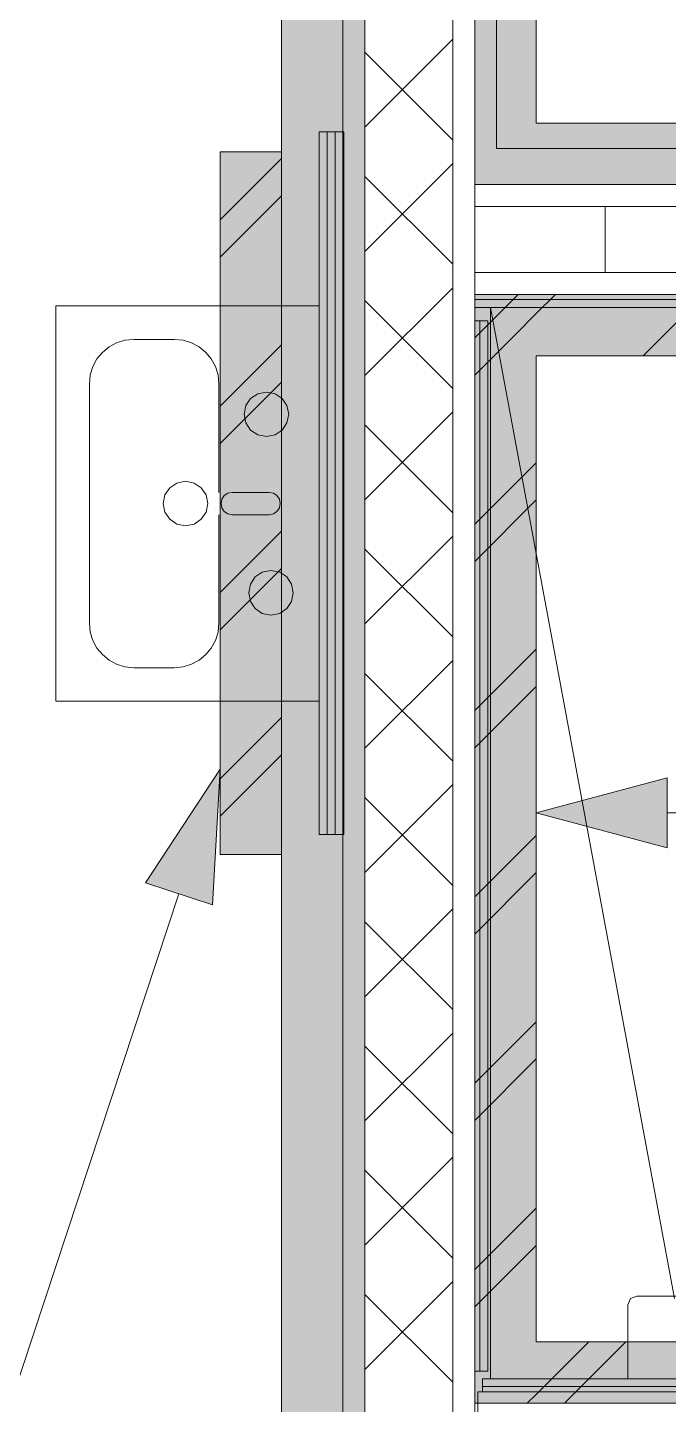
# Model space of a CAD drawing. Header units: millimetres. Extents: x -546 to 1681, y -650 to 1730.
# Drawn here: x 646.6 to 653.9, y 422.15 to 437.83 of the extents above; entities that cross this region are included whole.
import ezdxf

# ---------------------------------------------------------------- set-up
doc = ezdxf.new("R2010")
doc.units = ezdxf.units.MM

msp = doc.modelspace()

# ---------------------------------------------------------------- hatches: boundary and pattern name
at = {"true_color": 0xf1d696}
h = msp.add_hatch(color=41, dxfattribs=at)
h.dxf.hatch_style = 2
h.paths.add_polyline_path([(649.49, 461.061), (650.19, 461.061), (650.19, 421.552), (649.49, 421.554)])
h = msp.add_hatch(color=41, dxfattribs=at)
h.dxf.hatch_style = 2
h.paths.add_polyline_path([(652.39, 436.741), (651.69, 436.741), (651.69, 461.065), (652.39, 461.065)])
h = msp.add_hatch(color=7)
h.dxf.hatch_style = 2
h.paths.add_polyline_path([(650.44, 441.941), (650.44, 420.891), (650.19, 420.891), (650.19, 441.941)])
h = msp.add_hatch(color=41, dxfattribs=at)
h.dxf.hatch_style = 2
h.paths.add_polyline_path([(652.39, 436.741), (652.39, 436.041), (651.69, 436.041)])
h = msp.add_hatch(color=41, dxfattribs=at)
h.dxf.hatch_style = 2
h.paths.add_polyline_path([(651.69, 436.741), (652.39, 436.741), (651.69, 436.041)])
h = msp.add_hatch(color=41, dxfattribs=at)
h.dxf.hatch_style = 2
h.paths.add_polyline_path([(662.486, 436.741), (662.486, 436.041), (652.39, 436.041), (652.39, 436.741)])
at = {"true_color": 0xfd8379}
h = msp.add_hatch(color=11, dxfattribs=at)
h.dxf.hatch_style = 2
h.paths.add_polyline_path([(648.79, 436.413), (649.49, 436.413), (649.49, 428.413), (648.79, 428.413)])
at = {"true_color": 0xcccccc}
h = msp.add_hatch(color=254, dxfattribs=at)
h.dxf.hatch_style = 2
h.paths.add_polyline_path([(652.39, 434.091), (651.69, 434.091), (651.69, 434.791)])
h = msp.add_hatch(color=254, dxfattribs=at)
h.dxf.hatch_style = 2
h.paths.add_polyline_path([(652.39, 434.791), (652.39, 434.091), (651.69, 434.791)])
h = msp.add_hatch(color=254, dxfattribs=at)
h.dxf.hatch_style = 2
h.paths.add_polyline_path([(652.39, 434.091), (652.39, 434.791), (662.486, 434.791), (662.486, 434.091)])
h = msp.add_hatch(color=254, dxfattribs=at)
h.dxf.hatch_style = 2
h.paths.add_polyline_path([(652.39, 422.866), (651.69, 422.866), (651.69, 434.091), (652.39, 434.091)])
at = {"true_color": 0x0077b0}
h = msp.add_hatch(color=144, dxfattribs=at)
h.dxf.hatch_style = 2
h.paths.add_polyline_path([(648.79, 429.384), (648.702, 427.841), (647.942, 428.092)])
h = msp.add_hatch(color=144, dxfattribs=at)
h.dxf.hatch_style = 2
h.paths.add_polyline_path([(652.39, 428.888), (653.883, 429.288), (653.883, 428.488)])
at = {"true_color": 0xcccccc}
h = msp.add_hatch(color=254, dxfattribs=at)
h.dxf.hatch_style = 2
h.paths.add_polyline_path([(652.39, 422.866), (652.39, 422.166), (651.69, 422.166)])
h = msp.add_hatch(color=254, dxfattribs=at)
h.dxf.hatch_style = 2
h.paths.add_polyline_path([(651.69, 422.866), (652.39, 422.866), (651.69, 422.166)])
h = msp.add_hatch(color=254, dxfattribs=at)
h.dxf.hatch_style = 2
h.paths.add_polyline_path([(652.39, 422.166), (652.39, 422.866), (663.669, 422.866), (663.669, 422.166)])

# ---------------------------------------------------------------- linework, layer by layer
at = {"color": 7, "lineweight": 0}
for points in [[(650.19, 421.552), (650.19, 461.761)], [(651.69, 461.765), (651.69, 436.041)], [(649.49, 461.061), (649.49, 421.554)], [(652.39, 436.741), (652.39, 461.065)], [(650.19, 441.941), (650.19, 420.891)], [(650.44, 420.891), (650.44, 441.941)], [(651.44, 420.891), (651.44, 441.941)], [(651.69, 420.891), (651.69, 441.941)], [(663.186, 436.741), (652.39, 436.741)], [(650.2, 436.641), (649.92, 436.641)], [(649.92, 436.641), (649.92, 428.641)], [(650.01, 436.641), (650.01, 428.641)], [(650.1, 436.641), (650.1, 428.641)], [(650.2, 428.641), (650.2, 436.641)], [(648.79, 436.413), (648.79, 428.413)], [(649.49, 436.413), (648.79, 436.413)], [(648.79, 435.638), (649.49, 436.338)], [(649.49, 428.413), (649.49, 436.413)], [(662.486, 436.041), (651.69, 436.041)], [(651.69, 436.041), (652.39, 436.041)], [(652.39, 436.041), (662.486, 436.041)], [(648.79, 435.214), (649.49, 435.914)], [(651.69, 435.791), (662.486, 435.791)], [(653.177, 435.041), (653.177, 435.791)], [(651.69, 435.041), (662.486, 435.041)], [(651.69, 434.791), (662.486, 434.791)], [(651.69, 434.791), (651.69, 434.091)], [(662.486, 434.791), (651.69, 434.791)], [(651.69, 434.731), (662.486, 434.731)], [(651.938, 434.543), (652.186, 434.791)], [(652.39, 434.571), (652.611, 434.791)], [(653.608, 434.091), (654.308, 434.791)], [(649.92, 434.659), (646.92, 434.659)], [(646.92, 434.659), (646.92, 430.159)], [(649.92, 434.659), (646.92, 434.659)], [(646.92, 434.659), (646.92, 430.159)], [(651.69, 434.641), (662.486, 434.641)], [(651.69, 434.295), (651.938, 434.543)], [(651.87, 434.641), (651.87, 422.446)], [(652.15, 434.331), (652.39, 434.571)], [(651.84, 434.491), (651.69, 434.491)], [(651.75, 422.531), (651.75, 434.491)], [(651.84, 422.531), (651.84, 434.491)], [(647.301, 433.77), (647.311, 433.873), (647.341, 433.968), (647.388, 434.055), (647.45, 434.13), (647.525, 434.192), (647.611, 434.239), (647.706, 434.268), (647.809, 434.278)], [(648.269, 434.278), (647.809, 434.278)], [(648.269, 434.278), (648.371, 434.268), (648.466, 434.239), (648.553, 434.192), (648.628, 434.13), (648.69, 434.055), (648.737, 433.968), (648.767, 433.873), (648.777, 433.77)], [(651.911, 434.091), (652.15, 434.331)], [(648.79, 433.517), (649.49, 434.217)], [(651.69, 433.871), (651.911, 434.091)], [(651.69, 434.091), (651.69, 422.166)], [(652.39, 434.091), (662.486, 434.091)], [(652.39, 422.866), (652.39, 434.091)], [(647.301, 433.77), (647.301, 431.048)], [(648.777, 432.536), (648.777, 433.77)], [(648.79, 433.092), (649.49, 433.792)], [(649.318, 433.171), (649.219, 433.191), (649.138, 433.246), (649.084, 433.327), (649.064, 433.425), (649.084, 433.524), (649.138, 433.605), (649.219, 433.659), (649.318, 433.679)], [(649.318, 433.679), (649.417, 433.659), (649.497, 433.605), (649.552, 433.524), (649.572, 433.425), (649.552, 433.327), (649.497, 433.246), (649.417, 433.191), (649.318, 433.171)], [(651.69, 432.174), (652.39, 432.874)], [(648.396, 432.155), (648.297, 432.175), (648.216, 432.23), (648.162, 432.311), (648.142, 432.409), (648.162, 432.508), (648.216, 432.589), (648.297, 432.643), (648.396, 432.663)], [(648.396, 432.663), (648.495, 432.643), (648.576, 432.589), (648.63, 432.508), (648.65, 432.409), (648.63, 432.311), (648.576, 432.23), (648.495, 432.175), (648.396, 432.155)], [(648.928, 432.282), (648.879, 432.292), (648.838, 432.32), (648.811, 432.36), (648.801, 432.409), (648.811, 432.459), (648.838, 432.499), (648.879, 432.526), (648.928, 432.536)], [(649.348, 432.536), (648.928, 432.536)], [(649.348, 432.536), (649.397, 432.526), (649.438, 432.499), (649.465, 432.459), (649.475, 432.409), (649.465, 432.36), (649.438, 432.32), (649.397, 432.292), (649.348, 432.282)], [(651.69, 431.75), (652.39, 432.45)], [(648.777, 431.048), (648.777, 432.282)], [(649.348, 432.282), (648.928, 432.282)], [(648.79, 431.395), (649.49, 432.095)], [(648.79, 430.971), (649.49, 431.671)], [(649.37, 431.139), (649.271, 431.159), (649.19, 431.214), (649.136, 431.295), (649.116, 431.393), (649.136, 431.492), (649.19, 431.573), (649.271, 431.627), (649.37, 431.647)], [(649.37, 431.647), (649.469, 431.627), (649.549, 431.573), (649.604, 431.492), (649.624, 431.393), (649.604, 431.295), (649.549, 431.214), (649.469, 431.159), (649.37, 431.139)], [(651.87, 422.446), (651.87, 431.532)], [(647.809, 430.54), (647.706, 430.551), (647.611, 430.58), (647.525, 430.627), (647.45, 430.689), (647.388, 430.764), (647.341, 430.851), (647.311, 430.946), (647.301, 431.048)], [(648.777, 431.048), (648.767, 430.946), (648.737, 430.851), (648.69, 430.764), (648.628, 430.689), (648.553, 430.627), (648.466, 430.58), (648.371, 430.551), (648.269, 430.54)], [(651.69, 430.053), (652.39, 430.753)], [(647.809, 430.54), (648.269, 430.54)], [(651.69, 429.628), (652.39, 430.328)], [(646.92, 430.159), (649.92, 430.159)], [(646.92, 430.159), (649.92, 430.159)], [(648.79, 429.274), (649.49, 429.974)], [(648.79, 428.85), (649.49, 429.55)], [(649.92, 428.641), (650.2, 428.641)], [(651.69, 427.931), (652.39, 428.631)], [(648.79, 428.413), (649.49, 428.413)], [(651.69, 427.507), (652.39, 428.207)], [(651.69, 425.81), (652.39, 426.51)], [(651.69, 425.386), (652.39, 426.086)], [(651.69, 423.689), (652.39, 424.389)], [(651.69, 423.264), (652.39, 423.964)], [(652.39, 422.267), (652.989, 422.866)], [(663.669, 422.866), (652.39, 422.866)], [(652.713, 422.166), (653.413, 422.866)], [(651.69, 422.531), (651.84, 422.531)], [(680.041, 422.446), (651.78, 422.446)], [(651.78, 422.446), (651.78, 422.296)], [(680.041, 422.356), (651.78, 422.356)], [(651.69, 422.166), (652.39, 422.166)], [(680.191, 422.296), (651.727, 422.296)], [(651.727, 422.296), (651.727, 421.896)], [(680.191, 422.166), (651.727, 422.166)], [(652.289, 422.166), (652.39, 422.267)], [(652.39, 422.166), (663.669, 422.166)]]:
    msp.add_lwpolyline(points, dxfattribs=at)
at = {"color": 253, "lineweight": 0, "true_color": 0x999999}
for points in [[(651.94, 441.452), (651.94, 436.452)], [(651.94, 436.452), (657.94, 436.452)]]:
    msp.add_lwpolyline(points, dxfattribs=at)
at = {"color": 250, "lineweight": 0, "true_color": 0x1d1d1d}
for points in [[(650.44, 436.695), (651.44, 437.695)], [(651.44, 436.547), (650.44, 437.547)], [(650.44, 435.28), (651.44, 436.28)], [(651.44, 435.133), (650.44, 436.133)], [(650.44, 433.866), (651.44, 434.866)], [(651.44, 433.719), (650.44, 434.719)], [(650.44, 432.452), (651.44, 433.452)], [(651.44, 432.304), (650.44, 433.304)], [(650.44, 431.038), (651.44, 432.038)], [(651.44, 430.89), (650.44, 431.89)], [(650.44, 429.624), (651.44, 430.624)], [(651.44, 429.476), (650.44, 430.476)], [(650.44, 428.209), (651.44, 429.209)], [(651.44, 428.062), (650.44, 429.062)], [(650.44, 426.795), (651.44, 427.795)], [(651.44, 426.648), (650.44, 427.648)], [(650.44, 425.381), (651.44, 426.381)], [(651.44, 425.233), (650.44, 426.233)], [(650.44, 423.967), (651.44, 424.967)], [(651.44, 423.819), (650.44, 424.819)], [(650.44, 422.552), (651.44, 423.552)], [(651.44, 422.405), (650.44, 423.405)]]:
    msp.add_lwpolyline(points, dxfattribs=at)
at = {"color": 251, "lineweight": 0, "true_color": 0x646464}
for points in [[(653.966, 423.358), (651.87, 434.641)], [(653.436, 423.287), (653.465, 423.358), (653.536, 423.387)], [(653.436, 422.446), (653.436, 423.287)], [(653.536, 423.387), (659.286, 423.387)]]:
    msp.add_lwpolyline(points, dxfattribs=at)
at = {"color": 144, "lineweight": 0, "true_color": 0x0077b0}
for points in [[(648.79, 429.384), (647.942, 428.092)], [(648.79, 429.384), (648.702, 427.841)], [(652.39, 428.888), (653.883, 429.288)], [(653.883, 429.288), (653.883, 428.488)], [(652.39, 428.888), (653.883, 428.488)], [(653.883, 428.888), (654.172, 428.888)], [(648.322, 427.967), (640.158, 403.257)], [(648.702, 427.841), (647.942, 428.092)]]:
    msp.add_lwpolyline(points, dxfattribs=at)

doc.saveas('drawing.dxf')
